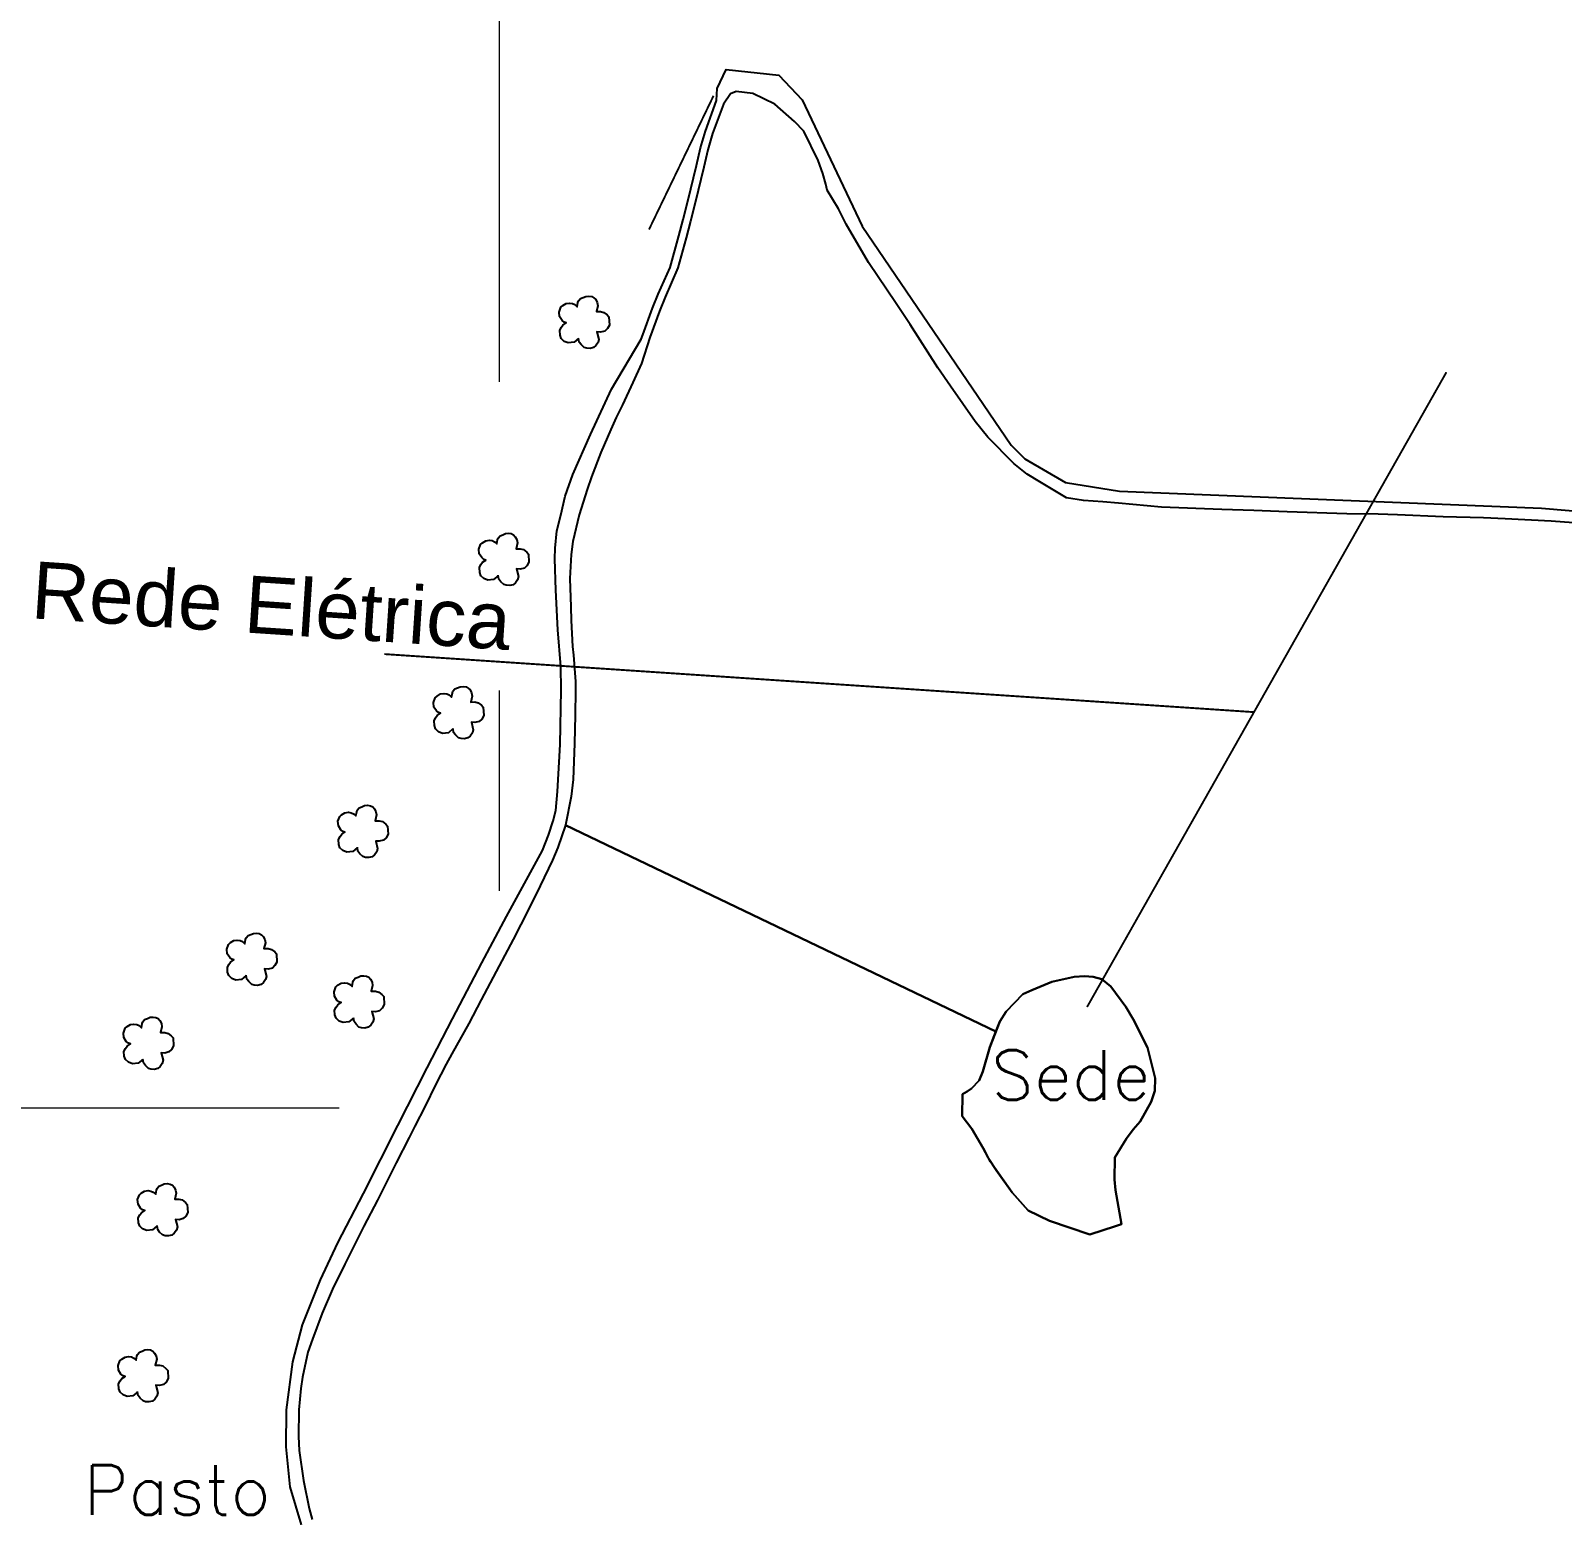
# Model space of a CAD drawing. Extents: x 724231 to 728431, y 7817664 to 7823604.
# Drawn here: x 725154 to 725957, y 7821386 to 7822165 of the extents above; entities that cross this region are included whole.
import ezdxf
from ezdxf.enums import TextEntityAlignment as Align

# ---------------------------------------------------------------- set-up
doc = ezdxf.new("R2010")
doc.units = 0
doc.header["$MEASUREMENT"] = 0
doc.linetypes.add('CENTER2', pattern=[1.125, 0.75, -0.125, 0.125, -0.125])
doc.linetypes.add('CONTINUO', pattern=[0])
for name, color, linetype, lineweight in [('0114000626', 1, 'Continuous', 25), ('MALHA', 8, 'Continuous', 9), ('TEXTO_DIVERSOS', 7, 'Continuous', 5)]:
    doc.layers.add(name, color=color, linetype=linetype, lineweight=lineweight)
for name, color, linetype in [('_SIMBOLO ARVORE', 118, 'Continuous'), ('CERCA', 56, 'CONTINUO'), ('REDE_DE_LUZ', 6, 'Continuous'), ('SEDE', 7, 'Continuous'), ('SEM PLANTIO', 30, 'Continuous')]:
    doc.layers.add(name, color=color, linetype=linetype)
doc.styles.add('ARIAL', font='arial.ttf')
doc.styles.add('Simplex', font='simplex.shx')
doc.linetypes.add('CERCA_5000', pattern='A,25,-10,["+",Standard,S=8,R=45,X=-1.5,Y=-4.75],-4.5', length=39.5)

msp = doc.modelspace()

# ---------------------------------------------------------------- linework, layer by layer
at = {"layer": '0114000626', "linetype": 'CONTINUO'}
msp.add_lwpolyline([(725296.25, 7821381.42), (725290.44, 7821401.33), (725288.31, 7821422.36), (725288.39, 7821441.7), (725291.73, 7821466.95), (725296.75, 7821486.28), (725306.33, 7821509.81), (725315.42, 7821529.24), (725328.72, 7821555.14), (725346.79, 7821590.81), (725362.25, 7821620.95), (725375.52, 7821646.71), (725390.74, 7821676.09), (725403.78, 7821700.36), (725422.62, 7821734.86), (725425.76, 7821742.98), (725428.16, 7821750.49), (725429.62, 7821755.95), (725430.55, 7821765.85), (725431.95, 7821790.5), (725432.45, 7821819.08), (725432.17, 7821831.38), (725430.7, 7821850.62), (725429.52, 7821871.37), (725429.1, 7821887.8), (725429.34, 7821893.46), (725430.12, 7821902.49), (725432.16, 7821910.69), (725434.56, 7821920.69), (725438.48, 7821932.06), (725447.79, 7821952.91), (725458.8, 7821976.69), (725474.4, 7822002.9), (725475.18, 7822005.16), (725480.21, 7822019.15), (725483.17, 7822026.57), (725489.45, 7822040.61), (725494, 7822057.09), (725496.3, 7822065.79), (725498.74, 7822075.37), (725503.29, 7822094.08), (725505.43, 7822103.3), (725507.97, 7822111.99), (725513.86, 7822128.07), (725514.1, 7822134.35), (725518.95, 7822144.41), (725546.48, 7822141.38), (725558.75, 7822128.4), (725590.17, 7822062.21), (725668.34, 7821947.41), (725675.51, 7821940.31), (725696.76, 7821927.89), (725725.02, 7821923.22), (725946.22, 7821914.3), (726010.6, 7821908.99)], dxfattribs=at)
at = {"layer": '_SIMBOLO ARVORE', "linetype": 'CONTINUO'}
for points in [[(725441.5, 7822003.32, 0), (725439.13, 7822001.33, 0), (725436.12, 7822000.98, 0), (725433.98, 7822001.81, 0), (725432.45, 7822003.31, 0), (725431.83, 7822005.02, 0), (725431.66, 7822007.55, 0), (725432.48, 7822009.15, 0), (725433.34, 7822010.33, 0), (725435.07, 7822011.51, 0), (725433.97, 7822011.86, 0), (725432.88, 7822012.76, 0), (725431.6, 7822014.77, 0), (725431.37, 7822017.17, 0), (725432.3, 7822019.67, 0), (725433.27, 7822020.57, 0), (725435.03, 7822021.65, 0), (725436.89, 7822021.9, 0), (725438.38, 7822021.68, 0), (725439.55, 7822021.14, 0), (725440.83, 7822019.99, 0), (725441.22, 7822022.19, 0), (725441.55, 7822023.06, 0), (725442.51, 7822024.28, 0), (725443.94, 7822024.8, 0), (725445.33, 7822025.42, 0), (725446.9, 7822025.57, 0), (725448.39, 7822025.35, 0), (725449.6, 7822024.72, 0), (725450.49, 7822023.75, 0), (725451.28, 7822022.2, 0), (725451.58, 7822020.48, 0), (725450.87, 7822017.41, 0), (725453.02, 7822017.44, 0), (725454.8, 7822017.01, 0), (725456.48, 7822015.68, 0), (725457.41, 7822014.62, 0), (725457.66, 7822010.39, 0), (725456.63, 7822008.5, 0), (725455.25, 7822007.24, 0), (725453.08, 7822006.66, 0), (725451.18, 7822006.83, 0), (725452.19, 7822002.88, 0), (725451.73, 7822001.19, 0), (725450.59, 7821999.59, 0), (725449.33, 7821998.59, 0), (725447.55, 7821998.15, 0), (725445.78, 7821998.25, 0), (725444.45, 7821998.63, 0), (725442.93, 7822000.13, 0), (725441.89, 7822001.48, 0), (725441.57, 7822003.52, 0)], [(725399.37, 7821878.99, 0), (725397, 7821877, 0), (725393.99, 7821876.65, 0), (725391.84, 7821877.49, 0), (725390.32, 7821878.98, 0), (725389.69, 7821880.69, 0), (725389.52, 7821883.22, 0), (725390.34, 7821884.82, 0), (725391.21, 7821886, 0), (725392.94, 7821887.18, 0), (725391.84, 7821887.53, 0), (725390.75, 7821888.43, 0), (725389.47, 7821890.44, 0), (725389.24, 7821892.84, 0), (725390.17, 7821895.34, 0), (725391.14, 7821896.24, 0), (725392.9, 7821897.32, 0), (725394.76, 7821897.57, 0), (725396.24, 7821897.36, 0), (725397.42, 7821896.81, 0), (725398.7, 7821895.66, 0), (725399.09, 7821897.86, 0), (725399.42, 7821898.73, 0), (725400.38, 7821899.95, 0), (725401.81, 7821900.48, 0), (725403.2, 7821901.1, 0), (725404.77, 7821901.24, 0), (725406.26, 7821901.03, 0), (725407.46, 7821900.39, 0), (725408.36, 7821899.42, 0), (725409.14, 7821897.87, 0), (725409.45, 7821896.15, 0), (725408.74, 7821893.08, 0), (725410.89, 7821893.11, 0), (725412.67, 7821892.68, 0), (725414.35, 7821891.35, 0), (725415.28, 7821890.29, 0), (725415.53, 7821886.06, 0), (725414.49, 7821884.17, 0), (725413.12, 7821882.91, 0), (725410.95, 7821882.33, 0), (725409.05, 7821882.5, 0), (725410.06, 7821878.55, 0), (725409.6, 7821876.87, 0), (725408.46, 7821875.26, 0), (725407.2, 7821874.26, 0), (725405.41, 7821873.82, 0), (725403.64, 7821873.93, 0), (725402.31, 7821874.3, 0), (725400.79, 7821875.8, 0), (725399.76, 7821877.15, 0), (725399.44, 7821879.19, 0)], [(725375.64, 7821798.66, 0), (725373.27, 7821796.67, 0), (725370.26, 7821796.33, 0), (725368.11, 7821797.16, 0), (725366.59, 7821798.66, 0), (725365.96, 7821800.37, 0), (725365.79, 7821802.9, 0), (725366.61, 7821804.5, 0), (725367.48, 7821805.68, 0), (725369.21, 7821806.85, 0), (725368.11, 7821807.21, 0), (725367.02, 7821808.1, 0), (725365.74, 7821810.12, 0), (725365.51, 7821812.52, 0), (725366.43, 7821815.02, 0), (725367.4, 7821815.91, 0), (725369.17, 7821816.99, 0), (725371.03, 7821817.24, 0), (725372.51, 7821817.03, 0), (725373.68, 7821816.49, 0), (725374.97, 7821815.34, 0), (725375.36, 7821817.53, 0), (725375.68, 7821818.41, 0), (725376.65, 7821819.63, 0), (725378.08, 7821820.15, 0), (725379.47, 7821820.77, 0), (725381.04, 7821820.91, 0), (725382.53, 7821820.7, 0), (725383.73, 7821820.06, 0), (725384.63, 7821819.1, 0), (725385.41, 7821817.55, 0), (725385.72, 7821815.82, 0), (725385.01, 7821812.75, 0), (725387.16, 7821812.79, 0), (725388.94, 7821812.36, 0), (725390.62, 7821811.03, 0), (725391.55, 7821809.97, 0), (725391.8, 7821805.74, 0), (725390.76, 7821803.85, 0), (725389.39, 7821802.58, 0), (725387.22, 7821802.01, 0), (725385.32, 7821802.17, 0), (725386.33, 7821798.22, 0), (725385.87, 7821796.54, 0), (725384.72, 7821794.93, 0), (725383.47, 7821793.93, 0), (725381.68, 7821793.49, 0), (725379.91, 7821793.6, 0), (725378.58, 7821793.98, 0), (725377.06, 7821795.47, 0), (725376.03, 7821796.82, 0), (725375.71, 7821798.87, 0)], [(725325.51, 7821736.39, 0), (725323.14, 7821734.4, 0), (725320.13, 7821734.05, 0), (725317.99, 7821734.88, 0), (725316.47, 7821736.38, 0), (725315.84, 7821738.09, 0), (725315.67, 7821740.62, 0), (725316.49, 7821742.22, 0), (725317.35, 7821743.4, 0), (725319.09, 7821744.58, 0), (725317.98, 7821744.93, 0), (725316.9, 7821745.83, 0), (725315.62, 7821747.84, 0), (725315.39, 7821750.24, 0), (725316.31, 7821752.74, 0), (725317.28, 7821753.64, 0), (725319.05, 7821754.72, 0), (725320.9, 7821754.96, 0), (725322.39, 7821754.75, 0), (725323.56, 7821754.21, 0), (725324.85, 7821753.06, 0), (725325.23, 7821755.25, 0), (725325.56, 7821756.13, 0), (725326.52, 7821757.35, 0), (725327.95, 7821757.87, 0), (725329.35, 7821758.49, 0), (725330.92, 7821758.64, 0), (725332.4, 7821758.42, 0), (725333.61, 7821757.79, 0), (725334.51, 7821756.82, 0), (725335.29, 7821755.27, 0), (725335.6, 7821753.55, 0), (725334.88, 7821750.48, 0), (725337.04, 7821750.51, 0), (725338.82, 7821750.08, 0), (725340.49, 7821748.75, 0), (725341.42, 7821747.69, 0), (725341.68, 7821743.46, 0), (725340.64, 7821741.57, 0), (725339.26, 7821740.31, 0), (725337.09, 7821739.73, 0), (725335.19, 7821739.89, 0), (725336.21, 7821735.95, 0), (725335.74, 7821734.26, 0), (725334.6, 7821732.66, 0), (725333.35, 7821731.66, 0), (725331.56, 7821731.22, 0), (725329.79, 7821731.32, 0), (725328.46, 7821731.7, 0), (725326.94, 7821733.2, 0), (725325.9, 7821734.54, 0), (725325.59, 7821736.59, 0)], [(725267.26, 7821669.37, 0), (725264.89, 7821667.38, 0), (725261.88, 7821667.03, 0), (725259.74, 7821667.87, 0), (725258.21, 7821669.36, 0), (725257.59, 7821671.07, 0), (725257.42, 7821673.6, 0), (725258.24, 7821675.2, 0), (725259.1, 7821676.38, 0), (725260.84, 7821677.56, 0), (725259.73, 7821677.91, 0), (725258.65, 7821678.81, 0), (725257.37, 7821680.82, 0), (725257.14, 7821683.22, 0), (725258.06, 7821685.72, 0), (725259.03, 7821686.62, 0), (725260.8, 7821687.7, 0), (725262.65, 7821687.95, 0), (725264.14, 7821687.74, 0), (725265.31, 7821687.19, 0), (725266.6, 7821686.04, 0), (725266.98, 7821688.24, 0), (725267.31, 7821689.11, 0), (725268.27, 7821690.33, 0), (725269.7, 7821690.86, 0), (725271.1, 7821691.48, 0), (725272.67, 7821691.62, 0), (725274.15, 7821691.41, 0), (725275.36, 7821690.77, 0), (725276.25, 7821689.8, 0), (725277.04, 7821688.25, 0), (725277.35, 7821686.53, 0), (725276.63, 7821683.46, 0), (725278.78, 7821683.49, 0), (725280.56, 7821683.06, 0), (725282.24, 7821681.73, 0), (725283.17, 7821680.67, 0), (725283.42, 7821676.44, 0), (725282.39, 7821674.55, 0), (725281.01, 7821673.29, 0), (725278.84, 7821672.71, 0), (725276.94, 7821672.88, 0), (725277.96, 7821668.93, 0), (725277.49, 7821667.25, 0), (725276.35, 7821665.64, 0), (725275.09, 7821664.64, 0), (725273.31, 7821664.2, 0), (725271.54, 7821664.31, 0), (725270.21, 7821664.68, 0), (725268.69, 7821666.18, 0), (725267.65, 7821667.53, 0), (725267.33, 7821669.57, 0)], [(725323.48, 7821647.03, 0), (725321.11, 7821645.04, 0), (725318.1, 7821644.69, 0), (725315.96, 7821645.53, 0), (725314.43, 7821647.02, 0), (725313.81, 7821648.74, 0), (725313.64, 7821651.27, 0), (725314.46, 7821652.86, 0), (725315.32, 7821654.04, 0), (725317.06, 7821655.22, 0), (725315.95, 7821655.57, 0), (725314.87, 7821656.47, 0), (725313.59, 7821658.48, 0), (725313.36, 7821660.88, 0), (725314.28, 7821663.38, 0), (725315.25, 7821664.28, 0), (725317.02, 7821665.36, 0), (725318.87, 7821665.61, 0), (725320.36, 7821665.4, 0), (725321.53, 7821664.85, 0), (725322.82, 7821663.71, 0), (725323.2, 7821665.9, 0), (725323.53, 7821666.78, 0), (725324.49, 7821667.99, 0), (725325.92, 7821668.52, 0), (725327.32, 7821669.14, 0), (725328.89, 7821669.28, 0), (725330.37, 7821669.07, 0), (725331.58, 7821668.43, 0), (725332.47, 7821667.46, 0), (725333.26, 7821665.91, 0), (725333.56, 7821664.19, 0), (725332.85, 7821661.12, 0), (725335, 7821661.15, 0), (725336.78, 7821660.72, 0), (725338.46, 7821659.4, 0), (725339.39, 7821658.33, 0), (725339.64, 7821654.1, 0), (725338.61, 7821652.21, 0), (725337.23, 7821650.95, 0), (725335.06, 7821650.37, 0), (725333.16, 7821650.54, 0), (725334.18, 7821646.59, 0), (725333.71, 7821644.91, 0), (725332.57, 7821643.3, 0), (725331.31, 7821642.3, 0), (725329.53, 7821641.86, 0), (725327.76, 7821641.97, 0), (725326.43, 7821642.35, 0), (725324.91, 7821643.84, 0), (725323.87, 7821645.19, 0), (725323.55, 7821647.23, 0)], [(725213.07, 7821625.37, 0), (725210.7, 7821623.38, 0), (725207.69, 7821623.03, 0), (725205.55, 7821623.87, 0), (725204.03, 7821625.36, 0), (725203.4, 7821627.07, 0), (725203.23, 7821629.6, 0), (725204.05, 7821631.2, 0), (725204.91, 7821632.38, 0), (725206.65, 7821633.56, 0), (725205.54, 7821633.91, 0), (725204.46, 7821634.81, 0), (725203.18, 7821636.82, 0), (725202.95, 7821639.22, 0), (725203.87, 7821641.72, 0), (725204.84, 7821642.62, 0), (725206.61, 7821643.7, 0), (725208.46, 7821643.95, 0), (725209.95, 7821643.73, 0), (725211.12, 7821643.19, 0), (725212.41, 7821642.04, 0), (725212.79, 7821644.24, 0), (725213.12, 7821645.11, 0), (725214.08, 7821646.33, 0), (725215.51, 7821646.85, 0), (725216.91, 7821647.47, 0), (725218.48, 7821647.62, 0), (725219.96, 7821647.41, 0), (725221.17, 7821646.77, 0), (725222.07, 7821645.8, 0), (725222.85, 7821644.25, 0), (725223.16, 7821642.53, 0), (725222.44, 7821639.46, 0), (725224.6, 7821639.49, 0), (725226.38, 7821639.06, 0), (725228.05, 7821637.73, 0), (725228.98, 7821636.67, 0), (725229.24, 7821632.44, 0), (725228.2, 7821630.55, 0), (725226.82, 7821629.29, 0), (725224.65, 7821628.71, 0), (725222.75, 7821628.88, 0), (725223.77, 7821624.93, 0), (725223.3, 7821623.25, 0), (725222.16, 7821621.64, 0), (725220.91, 7821620.64, 0), (725219.12, 7821620.2, 0), (725217.35, 7821620.31, 0), (725216.02, 7821620.68, 0), (725214.5, 7821622.18, 0), (725213.46, 7821623.53, 0), (725213.15, 7821625.57, 0)], [(725220.52, 7821538.04, 0), (725218.15, 7821536.05, 0), (725215.14, 7821535.71, 0), (725213, 7821536.54, 0), (725211.48, 7821538.03, 0), (725210.85, 7821539.75, 0), (725210.68, 7821542.28, 0), (725211.5, 7821543.88, 0), (725212.37, 7821545.06, 0), (725214.1, 7821546.23, 0), (725213, 7821546.58, 0), (725211.91, 7821547.48, 0), (725210.63, 7821549.5, 0), (725210.4, 7821551.9, 0), (725211.32, 7821554.4, 0), (725212.29, 7821555.29, 0), (725214.06, 7821556.37, 0), (725215.92, 7821556.62, 0), (725217.4, 7821556.41, 0), (725218.57, 7821555.87, 0), (725219.86, 7821554.72, 0), (725220.24, 7821556.91, 0), (725220.57, 7821557.79, 0), (725221.53, 7821559.01, 0), (725222.96, 7821559.53, 0), (725224.36, 7821560.15, 0), (725225.93, 7821560.29, 0), (725227.41, 7821560.08, 0), (725228.62, 7821559.44, 0), (725229.52, 7821558.48, 0), (725230.3, 7821556.93, 0), (725230.61, 7821555.2, 0), (725229.89, 7821552.13, 0), (725232.05, 7821552.17, 0), (725233.83, 7821551.74, 0), (725235.5, 7821550.41, 0), (725236.43, 7821549.35, 0), (725236.69, 7821545.12, 0), (725235.65, 7821543.22, 0), (725234.27, 7821541.96, 0), (725232.1, 7821541.38, 0), (725230.2, 7821541.55, 0), (725231.22, 7821537.6, 0), (725230.75, 7821535.92, 0), (725229.61, 7821534.31, 0), (725228.36, 7821533.31, 0), (725226.57, 7821532.87, 0), (725224.8, 7821532.98, 0), (725223.47, 7821533.36, 0), (725221.95, 7821534.85, 0), (725220.91, 7821536.2, 0), (725220.6, 7821538.25, 0)], [(725210.29, 7821451.04, 0), (725207.92, 7821449.06, 0), (725204.91, 7821448.71, 0), (725202.77, 7821449.54, 0), (725201.25, 7821451.04, 0), (725200.62, 7821452.75, 0), (725200.45, 7821455.28, 0), (725201.27, 7821456.88, 0), (725202.13, 7821458.06, 0), (725203.87, 7821459.23, 0), (725202.76, 7821459.59, 0), (725201.68, 7821460.48, 0), (725200.4, 7821462.5, 0), (725200.17, 7821464.9, 0), (725201.09, 7821467.4, 0), (725202.06, 7821468.29, 0), (725203.83, 7821469.37, 0), (725205.68, 7821469.62, 0), (725207.17, 7821469.41, 0), (725208.34, 7821468.87, 0), (725209.63, 7821467.72, 0), (725210.01, 7821469.91, 0), (725210.34, 7821470.79, 0), (725211.3, 7821472.01, 0), (725212.73, 7821472.53, 0), (725214.13, 7821473.15, 0), (725215.7, 7821473.29, 0), (725217.18, 7821473.08, 0), (725218.39, 7821472.45, 0), (725219.28, 7821471.48, 0), (725220.07, 7821469.93, 0), (725220.38, 7821468.2, 0), (725219.66, 7821465.13, 0), (725221.81, 7821465.17, 0), (725223.59, 7821464.74, 0), (725225.27, 7821463.41, 0), (725226.2, 7821462.35, 0), (725226.45, 7821458.12, 0), (725225.42, 7821456.23, 0), (725224.04, 7821454.97, 0), (725221.87, 7821454.39, 0), (725219.97, 7821454.55, 0), (725220.99, 7821450.6, 0), (725220.52, 7821448.92, 0), (725219.38, 7821447.32, 0), (725218.12, 7821446.31, 0), (725216.34, 7821445.88, 0), (725214.57, 7821445.98, 0), (725213.24, 7821446.36, 0), (725211.72, 7821447.85, 0), (725210.68, 7821449.2, 0), (725210.37, 7821451.25, 0)]]:
    msp.add_polyline3d(points, dxfattribs=at)
at = {"layer": 'CERCA', "linetype": 'CERCA_5000', "const_width": 1}
msp.add_lwpolyline([(725478.44, 7822060.46), (725512.28, 7822130.58)], dxfattribs=at)
at = {"layer": 'MALHA'}
for p, q in [((725400, 7821980.63), (725400, 7823403.87)), ((725400, 7821713.83), (725400, 7821818.8)), ((724431.03, 7821600), (725316.1, 7821600))]:
    msp.add_line(p, q, dxfattribs=at)
at = {"layer": 'REDE_DE_LUZ', "linetype": 'CENTER2', "ltscale": 30, "const_width": 1}
for points in [[(725896.41, 7821985.65), (725795.55, 7821807.46), (725708.05, 7821652.87)], [(725795.55, 7821807.46), (725339.73, 7821837.88)]]:
    msp.add_lwpolyline(points, dxfattribs=at)
at = {"layer": 'SEDE', "linetype": 'CONTINUO'}
msp.add_lwpolyline([(725706.75, 7821668.96), (725701.38, 7821668.61), (725689.63, 7821666.07), (725679.03, 7821661.78), (725674.39, 7821659.56), (725665.72, 7821650.59), (725662.36, 7821645.23), (725657.03, 7821631.74), (725653.49, 7821619.03), (725651.56, 7821614.35), (725647.43, 7821610.14), (725645.18, 7821608.55), (725642.82, 7821607.13), (725642.62, 7821595.7), (725647.68, 7821589.06), (725653.58, 7821578.83), (725656.46, 7821573.46), (725660.46, 7821567.4), (725668.75, 7821555.72), (725677.25, 7821546.23), (725688.4, 7821540.74), (725709.44, 7821533.59), (725722.95, 7821537.96), (725726.12, 7821539.02), (725723, 7821556.85), (725722.52, 7821562.37), (725722.55, 7821573.92), (725728.73, 7821583.91), (725732.22, 7821588.58), (725735.92, 7821592.78), (725741.67, 7821603.14), (725743.62, 7821608.93), (725743.67, 7821615.49), (725739.66, 7821631.62), (725732.23, 7821646.53), (725728.4, 7821652.94), (725720.55, 7821663.67), (725715.72, 7821667.41), (725711.17, 7821668.75)], close=True, dxfattribs=at)
at = {"layer": 'SEM PLANTIO', "linetype": 'Continuous'}
msp.add_lwpolyline([(725963.1, 7821906.76), (725951.31, 7821907.49), (725927.21, 7821908.85), (725915.88, 7821909.34), (725894.7, 7821909.89), (725870.77, 7821910.88), (725860.58, 7821911.18), (725844.26, 7821911.49), (725813, 7821912.42), (725795.44, 7821913.11), (725778.72, 7821913.73), (725747.01, 7821914.87), (725724.46, 7821917.07), (725716.29, 7821917.78), (725706.15, 7821918.43), (725697.33, 7821919.78), (725683.3, 7821928.13), (725676.72, 7821932.25), (725669.59, 7821937.8), (725655.97, 7821951.55), (725649.48, 7821959.74), (725636.44, 7821978.34), (725629.91, 7821988), (725615.3, 7822010.68), (725608.01, 7822021.7), (725593.47, 7822043.12), (725581.84, 7822063.23), (725577.76, 7822071.33), (725571.84, 7822081.14), (725571.15, 7822084.18), (725569.52, 7822089.86), (725567.17, 7822096.59), (725559.59, 7822111.93), (725554.68, 7822117.1), (725544.41, 7822126.24), (725532.78, 7822131.76), (725524.16, 7822132.77), (725521.1, 7822131.66), (725517.45, 7822126.24), (725511.77, 7822110.74), (725509.3, 7822102.29), (725507.19, 7822093.15), (725502.62, 7822074.4), (725500.17, 7822064.79), (725497.86, 7822056.05), (725493.52, 7822040.32), (725486.86, 7822025.03), (725483.95, 7822017.73), (725478.96, 7822003.83), (725474.59, 7821990.16), (725469.94, 7821980.28), (725464.49, 7821968.56), (725461.27, 7821961.91), (725458.35, 7821955.59), (725453.11, 7821943.6), (725448.23, 7821930.77), (725445.97, 7821924.23), (725441.8, 7821910.91), (725438.59, 7821896.85), (725437.61, 7821890.17), (725436.88, 7821877.51), (725437.44, 7821862.63), (725437.73, 7821855.51), (725438.33, 7821841.91), (725438.93, 7821837.37), (725439.85, 7821823.58), (725439.86, 7821818.92), (725439.71, 7821805.61), (725439.6, 7821798.53), (725439.44, 7821791.04), (725438.64, 7821772.12), (725437.59, 7821763.28), (725434.69, 7821748.17), (725660.28, 7821639.95), (725662.36, 7821645.23), (725665.72, 7821650.59), (725674.39, 7821659.56), (725679.03, 7821661.78), (725689.63, 7821666.07), (725701.38, 7821668.61), (725706.75, 7821668.96), (725711.17, 7821668.75), (725715.72, 7821667.41), (725720.55, 7821663.67), (725728.4, 7821652.94), (725732.23, 7821646.53), (725739.66, 7821631.62), (725743.67, 7821615.49), (725743.62, 7821608.93), (725741.67, 7821603.14), (725735.92, 7821592.78), (725732.22, 7821588.58), (725728.73, 7821583.91), (725722.55, 7821573.92), (725722.52, 7821562.37), (725723, 7821556.85), (725726.12, 7821539.02), (725722.95, 7821537.96), (725709.44, 7821533.59), (725688.4, 7821540.74), (725677.25, 7821546.23), (725668.75, 7821555.72), (725657.4, 7821571.71), (725653.58, 7821578.83), (725647.68, 7821589.06), (725642.62, 7821595.7), (725642.82, 7821607.13), (725645.18, 7821608.55), (725647.43, 7821610.14), (725651.56, 7821614.35), (725653.49, 7821619.03), (725657.03, 7821631.74), (725660.28, 7821639.95), (725434.69, 7821748.17), (725430.71, 7821736.55), (725427.92, 7821729.84), (725421.4, 7821716.44), (725415.27, 7821703.92), (725407.3, 7821688.31), (725399.91, 7821674.38), (725390.5, 7821656.56), (725384.07, 7821644.21), (725375.02, 7821628.35), (725372.13, 7821622.94), (725366.45, 7821612.03), (725361.13, 7821600.85), (725355.76, 7821590.49), (725352.72, 7821584.54), (725345.92, 7821571.11), (725339.51, 7821558.19), (725336.13, 7821551.56), (725329.01, 7821537.94), (725325.63, 7821531.33), (725318.96, 7821518.13), (725312.56, 7821504.97), (725307.09, 7821492.32), (725302.01, 7821478.83), (725299.54, 7821471.94), (725296.84, 7821458.89), (725295.9, 7821452.83), (725294.83, 7821441.63), (725294.65, 7821427.72), (725295.15, 7821420.31), (725297.34, 7821404.57), (725300.32, 7821389.96), (725301.81, 7821384.13)], dxfattribs=at)

# ---------------------------------------------------------------- texts
at = {"layer": 'TEXTO_DIVERSOS', "linetype": 'CENTER2', "ltscale": 30, "style": 'ARIAL'}
msp.add_text('Rede Elétrica', height=30, rotation=356.20845, dxfattribs=at).set_placement((725280.52, 7821863.32), align=Align.MIDDLE_CENTER)
at = {"layer": 'TEXTO_DIVERSOS', "linetype": 'Continuous', "style": 'Simplex'}
msp.add_text('Sede', height=26, dxfattribs=at).set_placement((725699.56, 7821617.17), align=Align.MIDDLE_CENTER)
msp.add_text('Pasto', height=26, dxfattribs=at).set_placement((725182.17, 7821386.72))

doc.saveas('drawing.dxf')
